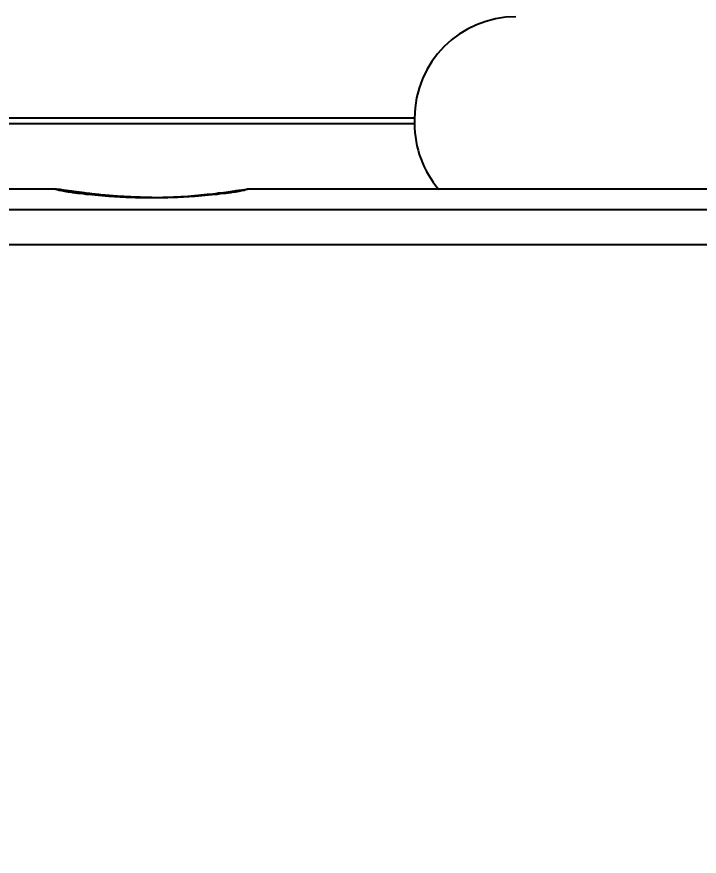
# Model space of a CAD drawing. Header units: millimetres. Extents: x 1236 to 1656, y -100 to 494.
# Drawn here: x 1492.72 to 1496.357, y 394.258 to 398.73 of the extents above; entities that cross this region are included whole.
import ezdxf

# ---------------------------------------------------------------- set-up
doc = ezdxf.new("R2010")
doc.units = ezdxf.units.MM
doc.header["$LTSCALE"] = 0.1
doc.layers.add('DIM', color=3, linetype='Continuous')
doc.styles.get("Standard").update_dxf_attribs({"font": 'arial.ttf'})
doc.dimstyles.new('ISO-25', dxfattribs={"dimtxt": 2.5, "dimasz": 2.5, "dimexe": 1.25, "dimexo": 0.625, "dimtad": 1, "dimlfac": 5, "dimtxsty": 'Standard', "dimcen": 2.5, "dimadec": 0, "dimazin": 0, "dimtfac": 1, "dimtmove": 0, "dimatfit": 3, "dimfxl": 0, "dimarcsym": 0})

# ---------------------------------------------------------------- blocks, each defined once
blk = doc.blocks.new('*D54')
at = {"layer": 'Defpoints', "color": 0}
for p in [(1493.4392, 422.6607), (1493.4392, 405.5297), (1563.4408, 391.5294)]:
    blk.add_point(p, dxfattribs=at)
at = {"layer": 'DIM', "color": 0, "lineweight": -2}
for p, q in [((1493.4392, 406.1547), (1493.4392, 423.9107)), ((1563.4408, 392.1544), (1563.4408, 423.9107)), ((1560.9408, 422.6607), (1495.9392, 422.6607))]:
    blk.add_line(p, q, dxfattribs=at)
at = {"layer": 'DIM', "color": 0}
for points in [[(1495.9392, 423.0773), (1495.9392, 422.244), (1493.4392, 422.6607)], [(1560.9408, 423.0773), (1560.9408, 422.244), (1563.4408, 422.6607)]]:
    blk.add_solid(points, dxfattribs=at)
at = {"layer": 'DIM', "color": 0, "insert": (1528.44, 424.5629), "char_height": 2.5, "attachment_point": 5}
blk.add_mtext('350', dxfattribs=at)

msp = doc.modelspace()

# ---------------------------------------------------------------- linework, layer by layer
for p, q in [((1494.8393, 398.1895), (1492.0392, 398.1895)), ((1494.8393, 398.1895), (1494.8393, 398.1613)), ((1492.0392, 398.1613), (1494.8393, 398.1613)), ((1492.9288, 397.8108), (1489.9774, 397.8108)), ((1492.9302, 397.8108), (1492.9288, 397.8105)), ((1492.9288, 397.8105), (1492.9407, 397.8072)), ((1492.9309, 397.8108), (1492.9302, 397.8108)), ((1492.9509, 397.8087), (1492.9309, 397.8108)), ((1493.0808, 397.7912), (1492.9683, 397.8064)), ((1493.921, 397.8078), (1493.9462, 397.8107)), ((1493.9497, 397.8105), (1493.9378, 397.8072)), ((1493.9482, 397.8108), (1493.9497, 397.8105)), ((1496.9011, 397.8108), (1493.9497, 397.8108)), ((1489.1488, 397.7036), (1497.7296, 397.7036)), ((1489.0021, 397.5173), (1493.4392, 397.5173)), ((1493.4392, 397.5173), (1497.8764, 397.5173))]:
    msp.add_line(p, q)
for centre, radius, start, end in [((1495.3793, 398.1895), 0.54, 90, 180), ((1495.3793, 398.1613), 0.54, 180, 220.5469), ((1492.6719, 395.6393), 2.1872, 82.213, 82.6732)]:
    msp.add_arc(centre, radius, start, end)
for points, knots in [([(1492.9407, 397.8072), (1492.9444, 397.8065), (1492.9529, 397.8048), (1492.9675, 397.8022), (1492.9854, 397.7992), (1493.0156, 397.7946), (1493.0606, 397.7885), (1493.1223, 397.7816), (1493.1932, 397.7754), (1493.2711, 397.7705), (1493.3539, 397.7673), (1493.4105, 397.7666), (1493.4392, 397.7666)], [0, 0, 0, 0, 0.022562, 0.052145, 0.088492, 0.131314, 0.23504, 0.360341, 0.503688, 0.661045, 0.82812, 1, 1, 1, 1]), ([(1493.4392, 397.7671), (1493.491, 397.7671), (1493.5671, 397.7695), (1493.6655, 397.7767), (1493.7323, 397.7833), (1493.7922, 397.7904), (1493.8437, 397.7972), (1493.8857, 397.803), (1493.9104, 397.8064), (1493.921, 397.8078)], [0, 0, 0, 0, 0.320792, 0.471709, 0.611592, 0.737183, 0.845495, 0.933862, 1, 1, 1, 1]), ([(1493.4392, 397.7666), (1493.4679, 397.7666), (1493.5245, 397.7673), (1493.6073, 397.7705), (1493.6853, 397.7754), (1493.7561, 397.7816), (1493.8179, 397.7885), (1493.8629, 397.7946), (1493.8931, 397.7992), (1493.911, 397.8022), (1493.9255, 397.8048), (1493.9341, 397.8065), (1493.9378, 397.8072)], [0, 0, 0, 0, 0.17188, 0.338955, 0.496315, 0.639663, 0.764964, 0.868689, 0.911512, 0.947857, 0.977439, 1, 1, 1, 1]), ([(1493.4392, 397.7671), (1493.4063, 397.7671), (1493.3416, 397.7684), (1493.2477, 397.7738), (1493.1612, 397.7816), (1493.1064, 397.788), (1493.0808, 397.7912)], [0, 0, 0, 0, 0.275121, 0.539912, 0.784543, 1, 1, 1, 1])]:
    msp.add_open_spline(points, degree=3, knots=knots)

# ---------------------------------------------------------------- dimensions: what is measured, and where the dimension line sits
at = {"layer": 'DIM'}
dim = msp.add_linear_dim(base=(1493.4392, 422.6607), p1=(1563.4408, 391.5294), p2=(1493.4392, 405.5297), text='350', dimstyle='ISO-25', dxfattribs=at)
dim.commit()
dim.dimension.update_dxf_attribs({"geometry": '*D54', "text_midpoint": (1528.44, 424.5629)})

doc.saveas('drawing.dxf')
